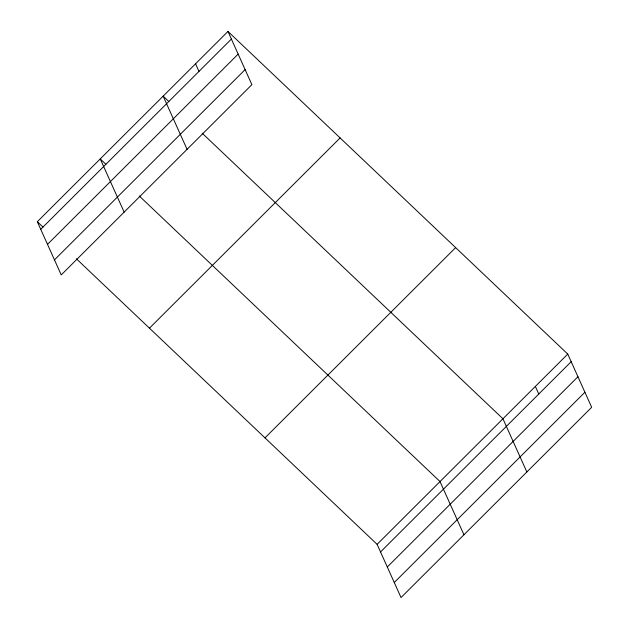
<?xml version="1.0" encoding="UTF-8"?>
<svg xmlns="http://www.w3.org/2000/svg" width="629" height="629" viewBox="0 0 629 629"><rect width="100%" height="100%" fill="white"/><g stroke="black" fill="none" stroke-linecap="round" stroke-linejoin="round"><path stroke-width="0.94" d="M227.973 31.45L251.891 84.656L61.233 274.912L37.323 221.707L227.973 31.45L567.767 354.088L591.677 407.293L401.027 597.55L377.109 544.344L76.353 258.763M40.736 229.31L231.393 39.053M47.497 244.359L238.155 54.102M54.471 259.863L245.129 69.607M149.45 328.173L340.108 137.924M264.982 437.87L455.64 247.622M377.109 544.344L567.767 354.088M380.529 551.947L571.187 361.691M387.291 566.996L577.949 376.74M394.257 582.501L584.915 392.244M168.831 101.528L163.155 96.135L187.065 149.34M202.184 133.199L502.948 418.78L526.858 471.986M105.916 164.311L100.239 158.917L124.149 212.122M139.268 195.981L440.025 481.562L463.943 534.768M37.323 221.707L43 227.093M535.358 386.434L538.778 394.037M195.564 63.796L198.984 71.399"/></g></svg>
